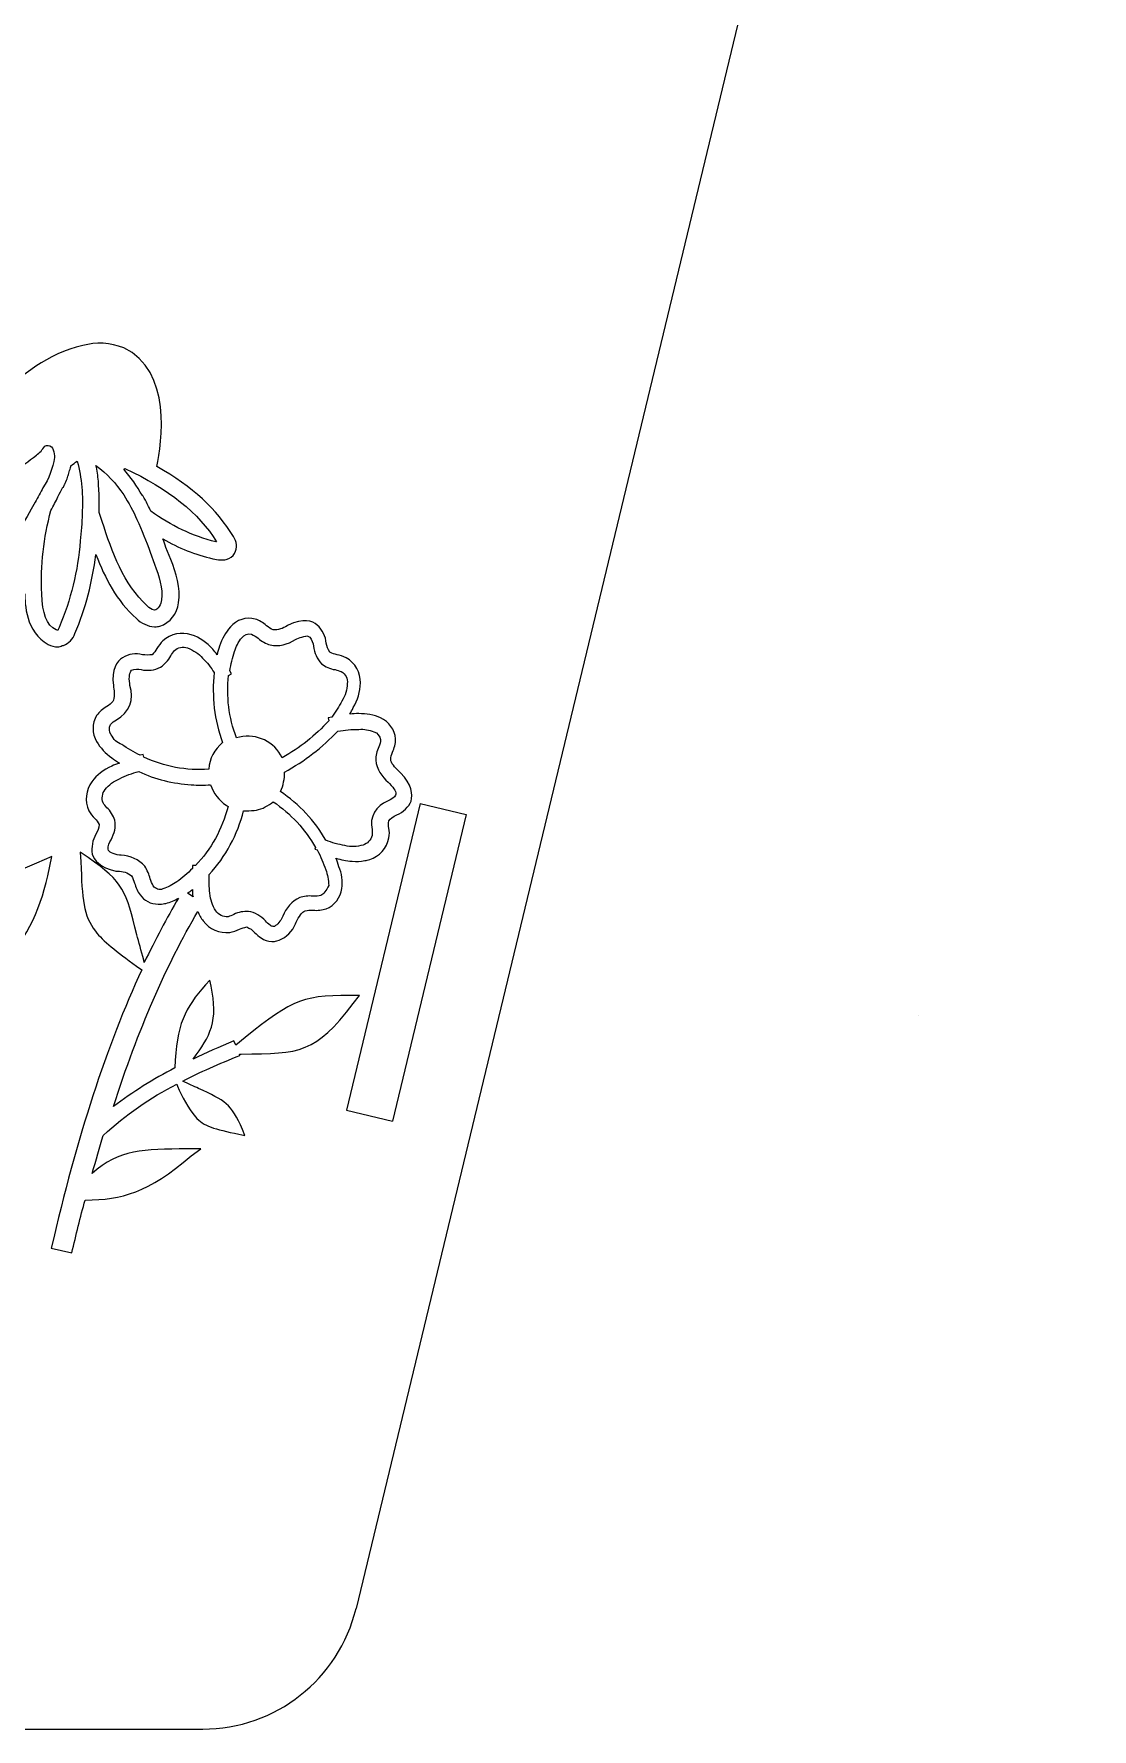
# Model space of a CAD drawing. Header units: centimetres. Extents: x 0 to 967, y -13 to 94.
# Drawn here: x 52.65 to 59.37, y 7.06 to 17.82 of the extents above; entities that cross this region are included whole.
import ezdxf

# ---------------------------------------------------------------- set-up
doc = ezdxf.new("R2010")
doc.units = ezdxf.units.CM
doc.header["$MEASUREMENT"] = 0
doc.layers.add('Picnic Basket-v2.1 v1_Picnic Basket-v2.1 v1_Picnic Basket-v1.3 v1_Picnic Basket-v1.2 v1_Picnic Basket-v1 v3_0', color=7, linetype='Continuous')

msp = doc.modelspace()

# ---------------------------------------------------------------- linework, layer by layer
at = {"layer": 'Picnic Basket-v2.1 v1_Picnic Basket-v2.1 v1_Picnic Basket-v1.3 v1_Picnic Basket-v1.2 v1_Picnic Basket-v1 v3_0'}
for p, q in [((59.366, 27.229), (54.696, 7.829)), ((53.221, 15.06), (53.229, 15.064)), ((52.835, 14.946), (52.839, 14.946)), ((53.344, 14.888), (53.34, 14.892)), ((53.084, 14.728), (53.065, 14.785)), ((53.374, 14.831), (53.371, 14.839)), ((53.39, 14.533), (53.416, 14.456)), ((53.52, 14.487), (53.489, 14.563)), ((53.81, 14.598), (53.806, 14.598)), ((53.416, 14.058), (53.42, 14.058)), ((54.265, 14.07), (54.258, 14.066)), ((52.831, 13.94), (52.839, 13.94)), ((54.311, 13.978), (54.319, 13.982)), ((53.906, 13.76), (53.894, 13.779)), ((53.156, 13.687), (53.156, 13.676)), ((53.26, 13.687), (53.26, 13.699)), ((53.887, 13.749), (53.906, 13.76)), ((54.541, 13.485), (54.518, 13.481)), ((54.518, 13.481), (54.522, 13.462)), ((53.956, 13.359), (53.937, 13.355)), ((53.344, 13.248), (53.325, 13.244)), ((53.348, 13.232), (53.344, 13.248)), ((54.977, 13.133), (54.969, 13.141)), ((54.9, 13.072), (54.908, 13.064)), ((53.872, 12.926), (53.883, 12.919)), ((55.102, 12.937), (54.634, 10.992)), ((55.102, 12.937), (55.394, 12.867)), ((53.982, 12.892), (53.998, 12.892)), ((55.394, 12.867), (54.926, 10.922)), ((52.766, 12.601), (52.667, 12.559)), ((52.739, 12.479), (52.766, 12.601)), ((52.946, 12.628), (52.95, 12.567)), ((52.996, 12.594), (52.946, 12.628)), ((53.206, 12.609), (53.195, 12.609)), ((54.438, 12.659), (54.434, 12.647)), ((54.434, 12.647), (54.449, 12.643)), ((53.172, 12.509), (53.183, 12.509)), ((53.657, 12.544), (53.657, 12.525)), ((53.676, 12.544), (53.657, 12.544)), ((53.481, 12.303), (53.489, 12.303)), ((53.661, 12.345), (53.627, 12.368)), ((54.231, 12.223), (54.227, 12.215)), ((54.311, 12.173), (54.315, 12.184)), ((54.193, 12.066), (54.208, 12.07)), ((53.351, 11.928), (53.348, 11.943)), ((53.302, 11.905), (53.336, 11.882)), ((53.768, 11.817), (53.741, 11.787)), ((53.776, 11.779), (53.768, 11.817)), ((54.717, 11.718), (54.656, 11.718)), ((54.678, 11.668), (54.717, 11.718)), ((58.265, 11.595), (58.265, 11.595)), ((53.933, 11.404), (53.921, 11.431)), ((53.959, 11.339), (53.956, 11.347)), ((53.956, 11.347), (53.967, 11.347)), ((53.558, 11.156), (53.562, 11.144)), ((54.634, 10.992), (54.926, 10.922)), ((53.99, 10.831), (53.975, 10.869)), ((53.952, 10.838), (53.99, 10.831)), ((53.711, 10.746), (53.623, 10.746)), ((53.65, 10.701), (53.711, 10.746)), ((52.762, 10.115), (52.892, 10.085)), ((30.309, 7.063), (53.723, 7.063))]:
    msp.add_line(p, q, dxfattribs=at)
msp.add_arc((53.723, 8.063), 1, 270, 346.4654, dxfattribs=at)
for points, degree in [([(52.961, 15.844), (52.736, 15.795), (52.567, 15.649), (52.445, 15.527)], 3), ([(53.221, 15.829), (53.137, 15.864), (53.045, 15.867), (52.961, 15.844)], 3), ([(53.432, 15.076), (53.462, 15.225), (53.531, 15.688), (53.221, 15.829)], 3), ([(52.667, 15.148), (52.69, 15.164), (52.705, 15.183), (52.72, 15.206)], 3), ([(52.72, 15.206), (52.728, 15.21), (52.736, 15.21), (52.743, 15.21)], 3), ([(52.743, 15.21), (52.774, 15.206), (52.782, 15.164), (52.782, 15.133)], 3), ([(52.357, 14.949), (52.468, 15.003), (52.571, 15.072), (52.667, 15.148)], 3), ([(52.782, 15.133), (52.77, 15.064), (52.747, 14.999), (52.709, 14.942)], 3), ([(52.881, 15.06), (52.885, 15.072), (52.885, 15.072), (52.885, 15.08)], 3), ([(52.885, 15.08), (52.9, 15.091), (52.912, 15.102), (52.927, 15.11)], 3), ([(52.927, 15.11), (52.954, 15.003), (52.965, 14.888), (52.957, 14.777)], 3), ([(53.045, 15.083), (53.114, 15.034), (53.172, 14.969), (53.221, 14.896)], 3), ([(53.061, 14.984), (53.057, 15.018), (53.053, 15.053), (53.045, 15.083)], 3), ([(53.229, 15.064), (53.508, 14.934), (53.699, 14.781), (53.81, 14.598)], 3), ([(53.917, 14.632), (53.814, 14.804), (53.657, 14.949), (53.432, 15.076)], 3), ([(52.839, 14.946), (52.843, 14.953), (52.847, 14.961), (52.847, 14.965)], 3), ([(52.847, 14.965), (52.847, 14.969), (52.858, 14.988), (52.862, 14.999)], 3), ([(52.862, 14.999), (52.866, 15.011), (52.87, 15.018), (52.87, 15.026)], 3), ([(52.87, 15.026), (52.873, 15.034), (52.877, 15.049), (52.881, 15.06)], 3), ([(53.061, 14.965), (53.061, 14.972), (53.061, 14.976), (53.061, 14.984)], 3), ([(53.065, 14.907), (53.065, 14.927), (53.061, 14.946), (53.061, 14.965)], 3), ([(53.34, 14.892), (53.305, 14.953), (53.267, 15.007), (53.221, 15.06)], 3), ([(52.659, 14.85), (52.533, 14.617), (52.326, 14.299), (52.043, 14.223)], 3), ([(52.709, 14.942), (52.694, 14.911), (52.678, 14.881), (52.659, 14.85)], 3), ([(52.759, 14.797), (52.774, 14.827), (52.793, 14.858), (52.804, 14.884)], 3), ([(52.804, 14.884), (52.816, 14.907), (52.827, 14.927), (52.835, 14.946)], 3), ([(53.065, 14.854), (53.065, 14.877), (53.065, 14.892), (53.065, 14.907)], 3), ([(53.065, 14.785), (53.065, 14.808), (53.065, 14.831), (53.065, 14.854)], 3), ([(53.221, 14.896), (53.252, 14.846), (53.283, 14.793), (53.305, 14.739)], 3), ([(53.371, 14.839), (53.363, 14.854), (53.355, 14.873), (53.344, 14.888)], 3), ([(52.701, 14.269), (52.694, 14.448), (52.713, 14.624), (52.759, 14.797)], 3), ([(52.957, 14.777), (52.957, 14.72), (52.95, 14.659), (52.946, 14.605)], 3), ([(53.393, 14.793), (53.386, 14.804), (53.382, 14.819), (53.374, 14.831)], 3), ([(53.806, 14.598), (53.657, 14.636), (53.52, 14.701), (53.393, 14.793)], 3), ([(53.371, 14.192), (53.218, 14.33), (53.149, 14.533), (53.084, 14.728)], 3), ([(53.305, 14.739), (53.336, 14.674), (53.363, 14.601), (53.39, 14.533)], 3), ([(53.925, 14.525), (53.944, 14.559), (53.94, 14.601), (53.917, 14.632)], 3), ([(52.946, 14.605), (52.931, 14.414), (52.885, 14.23), (52.812, 14.055)], 3), ([(53.489, 14.563), (53.481, 14.582), (53.478, 14.598), (53.47, 14.617)], 3), ([(53.47, 14.617), (53.569, 14.559), (53.676, 14.517), (53.787, 14.491)], 3), ([(53.872, 14.487), (53.894, 14.491), (53.914, 14.506), (53.925, 14.525)], 3), ([(52.912, 14.016), (52.98, 14.177), (53.022, 14.345), (53.045, 14.517)], 3), ([(53.045, 14.517), (53.103, 14.368), (53.175, 14.223), (53.302, 14.112)], 3), ([(53.416, 14.456), (53.447, 14.38), (53.47, 14.303), (53.462, 14.23)], 3), ([(53.569, 14.211), (53.585, 14.307), (53.554, 14.399), (53.52, 14.487)], 3), ([(53.787, 14.491), (53.803, 14.487), (53.818, 14.483), (53.833, 14.483)], 3), ([(53.833, 14.483), (53.845, 14.483), (53.86, 14.483), (53.872, 14.487)], 3), ([(52.594, 14.269), (52.594, 14.208), (52.598, 14.024), (52.743, 13.947)], 3), ([(52.793, 14.039), (52.732, 14.07), (52.705, 14.143), (52.701, 14.269)], 3), ([(53.462, 14.23), (53.458, 14.204), (53.439, 14.165), (53.416, 14.165)], 3), ([(53.451, 14.062), (53.516, 14.085), (53.562, 14.143), (53.569, 14.211)], 3), ([(53.302, 14.112), (53.332, 14.081), (53.374, 14.062), (53.416, 14.058)], 3), ([(53.416, 14.165), (53.397, 14.169), (53.382, 14.177), (53.371, 14.192)], 3), ([(54.055, 14.108), (53.998, 14.123), (53.937, 14.104), (53.898, 14.058)], 3), ([(54.128, 14.066), (54.105, 14.085), (54.082, 14.1), (54.055, 14.108)], 3), ([(54.449, 14.07), (54.418, 14.097), (54.361, 14.116), (54.265, 14.07)], 3), ([(52.804, 14.035), (52.801, 14.035), (52.797, 14.039), (52.793, 14.039)], 3), ([(52.812, 14.055), (52.808, 14.051), (52.808, 14.043), (52.804, 14.035)], 3), ([(52.839, 13.94), (52.873, 13.955), (52.9, 13.982), (52.912, 14.016)], 3), ([(53.42, 14.058), (53.432, 14.058), (53.439, 14.062), (53.451, 14.062)], 3), ([(53.65, 14.009), (53.589, 14.028), (53.52, 14.016), (53.47, 13.97)], 3), ([(53.787, 13.917), (53.749, 13.959), (53.703, 13.99), (53.65, 14.009)], 3), ([(53.898, 14.058), (53.868, 14.024), (53.845, 13.982), (53.829, 13.936)], 3), ([(53.925, 13.902), (53.933, 13.932), (53.948, 13.963), (53.971, 13.99)], 3), ([(53.971, 13.99), (53.986, 14.009), (54.009, 14.016), (54.032, 14.013)], 3), ([(54.032, 14.013), (54.047, 14.005), (54.063, 13.997), (54.074, 13.986)], 3), ([(54.17, 14.039), (54.155, 14.047), (54.139, 14.055), (54.128, 14.066)], 3), ([(54.258, 14.066), (54.231, 14.047), (54.2, 14.039), (54.17, 14.039)], 3), ([(54.319, 13.982), (54.334, 13.99), (54.346, 13.993), (54.365, 13.997)], 3), ([(54.365, 13.997), (54.373, 14.001), (54.38, 14.001), (54.384, 14.001)], 3), ([(54.384, 14.001), (54.392, 14.001), (54.395, 13.997), (54.403, 13.993)], 3), ([(54.403, 13.993), (54.415, 13.978), (54.422, 13.955), (54.426, 13.936)], 3), ([(54.506, 13.955), (54.503, 13.997), (54.483, 14.039), (54.449, 14.07)], 3), ([(52.743, 13.947), (52.762, 13.936), (52.782, 13.932), (52.804, 13.932)], 3), ([(52.804, 13.932), (52.812, 13.932), (52.824, 13.936), (52.831, 13.94)], 3), ([(53.34, 13.882), (53.298, 13.894), (53.252, 13.886), (53.214, 13.863)], 3), ([(53.401, 13.882), (53.382, 13.879), (53.359, 13.879), (53.34, 13.882)], 3), ([(53.432, 13.921), (53.424, 13.905), (53.416, 13.894), (53.401, 13.882)], 3), ([(53.47, 13.97), (53.455, 13.955), (53.443, 13.94), (53.432, 13.921)], 3), ([(53.52, 13.875), (53.527, 13.886), (53.535, 13.898), (53.543, 13.909)], 3), ([(53.543, 13.909), (53.566, 13.928), (53.596, 13.936), (53.627, 13.925)], 3), ([(53.627, 13.925), (53.665, 13.909), (53.696, 13.89), (53.722, 13.86)], 3), ([(53.814, 13.882), (53.806, 13.894), (53.795, 13.905), (53.787, 13.917)], 3), ([(53.829, 13.936), (53.822, 13.917), (53.818, 13.902), (53.814, 13.882)], 3), ([(53.894, 13.779), (53.902, 13.821), (53.91, 13.863), (53.925, 13.902)], 3), ([(54.074, 13.986), (54.097, 13.967), (54.124, 13.951), (54.151, 13.944)], 3), ([(54.151, 13.944), (54.204, 13.932), (54.262, 13.947), (54.311, 13.978)], 3), ([(54.426, 13.936), (54.43, 13.894), (54.449, 13.856), (54.476, 13.825)], 3), ([(54.529, 13.898), (54.518, 13.917), (54.51, 13.936), (54.506, 13.955)], 3), ([(54.575, 13.882), (54.56, 13.886), (54.545, 13.89), (54.529, 13.898)], 3), ([(54.633, 13.863), (54.613, 13.871), (54.594, 13.879), (54.575, 13.882)], 3), ([(53.214, 13.863), (53.179, 13.84), (53.141, 13.791), (53.156, 13.687)], 3), ([(53.26, 13.699), (53.252, 13.741), (53.26, 13.772), (53.271, 13.783)], 3), ([(53.271, 13.783), (53.29, 13.791), (53.313, 13.791), (53.332, 13.787)], 3), ([(53.332, 13.787), (53.374, 13.779), (53.416, 13.783), (53.455, 13.802)], 3), ([(53.455, 13.802), (53.481, 13.821), (53.504, 13.844), (53.52, 13.875)], 3), ([(53.722, 13.86), (53.749, 13.833), (53.776, 13.802), (53.795, 13.768)], 3), ([(54.476, 13.825), (54.503, 13.806), (54.529, 13.791), (54.564, 13.787)], 3), ([(54.564, 13.787), (54.575, 13.783), (54.591, 13.779), (54.602, 13.775)], 3), ([(54.602, 13.775), (54.629, 13.76), (54.644, 13.729), (54.64, 13.699)], 3), ([(54.724, 13.703), (54.724, 13.768), (54.69, 13.829), (54.633, 13.863)], 3), ([(53.156, 13.676), (53.164, 13.645), (53.164, 13.611), (53.153, 13.584)], 3), ([(53.175, 13.469), (53.256, 13.511), (53.29, 13.603), (53.26, 13.687)], 3), ([(53.795, 13.768), (53.78, 13.619), (53.795, 13.466), (53.849, 13.324)], 3), ([(53.937, 13.355), (53.887, 13.485), (53.872, 13.619), (53.887, 13.749)], 3), ([(54.64, 13.699), (54.64, 13.661), (54.629, 13.622), (54.606, 13.588)], 3), ([(54.678, 13.546), (54.705, 13.592), (54.721, 13.649), (54.724, 13.703)], 3), ([(53.153, 13.584), (53.141, 13.573), (53.13, 13.561), (53.114, 13.554)], 3), ([(54.606, 13.588), (54.587, 13.554), (54.564, 13.519), (54.541, 13.485)], 3), ([(53.049, 13.496), (53.019, 13.446), (53.019, 13.381), (53.049, 13.332)], 3), ([(53.114, 13.554), (53.087, 13.538), (53.068, 13.519), (53.049, 13.496)], 3), ([(53.137, 13.439), (53.149, 13.45), (53.16, 13.462), (53.175, 13.469)], 3), ([(54.522, 13.462), (54.438, 13.37), (54.338, 13.29), (54.227, 13.228)], 3), ([(54.656, 13.504), (54.663, 13.519), (54.671, 13.531), (54.678, 13.546)], 3), ([(54.713, 13.508), (54.694, 13.508), (54.675, 13.508), (54.656, 13.504)], 3), ([(54.851, 13.481), (54.809, 13.5), (54.759, 13.508), (54.713, 13.508)], 3), ([(54.946, 13.347), (54.942, 13.404), (54.904, 13.458), (54.851, 13.481)], 3), ([(53.141, 13.374), (53.13, 13.393), (53.126, 13.416), (53.137, 13.439)], 3), ([(53.21, 13.313), (53.179, 13.32), (53.156, 13.347), (53.141, 13.374)], 3), ([(54.227, 13.228), (54.177, 13.328), (54.067, 13.385), (53.956, 13.359)], 3), ([(54.242, 13.137), (54.369, 13.206), (54.483, 13.294), (54.579, 13.397)], 3), ([(54.579, 13.397), (54.625, 13.404), (54.667, 13.408), (54.713, 13.408)], 3), ([(54.713, 13.408), (54.747, 13.412), (54.778, 13.404), (54.809, 13.393)], 3), ([(54.809, 13.393), (54.831, 13.385), (54.847, 13.366), (54.851, 13.343)], 3), ([(54.851, 13.343), (54.851, 13.328), (54.847, 13.313), (54.839, 13.297)], 3), ([(54.927, 13.263), (54.939, 13.29), (54.946, 13.316), (54.946, 13.347)], 3), ([(53.049, 13.332), (53.072, 13.29), (53.107, 13.255), (53.145, 13.228)], 3), ([(53.325, 13.244), (53.286, 13.263), (53.244, 13.286), (53.21, 13.313)], 3), ([(53.849, 13.324), (53.799, 13.282), (53.764, 13.221), (53.761, 13.156)], 3), ([(54.839, 13.297), (54.828, 13.271), (54.82, 13.24), (54.82, 13.213)], 3), ([(54.916, 13.217), (54.916, 13.232), (54.919, 13.248), (54.927, 13.263)], 3), ([(53.145, 13.175), (53.095, 13.152), (53.049, 13.118), (53.019, 13.076)], 3), ([(53.145, 13.228), (53.16, 13.217), (53.179, 13.206), (53.195, 13.194)], 3), ([(53.195, 13.194), (53.179, 13.186), (53.16, 13.183), (53.145, 13.175)], 3), ([(53.195, 13.095), (53.233, 13.114), (53.275, 13.129), (53.317, 13.141)], 3), ([(53.317, 13.141), (53.42, 13.091), (53.535, 13.064), (53.65, 13.056)], 3), ([(53.761, 13.156), (53.619, 13.144), (53.478, 13.171), (53.348, 13.232)], 3), ([(54.216, 13.014), (54.235, 13.053), (54.242, 13.095), (54.242, 13.137)], 3), ([(54.82, 13.213), (54.828, 13.156), (54.858, 13.106), (54.9, 13.072)], 3), ([(54.969, 13.141), (54.942, 13.167), (54.916, 13.194), (54.916, 13.217)], 3), ([(55.046, 12.953), (55.053, 12.995), (55.053, 13.056), (54.977, 13.133)], 3), ([(53.019, 13.076), (52.98, 13.022), (52.973, 12.953), (53, 12.892)], 3), ([(53.091, 12.942), (53.08, 12.968), (53.084, 13.003), (53.103, 13.026)], 3), ([(53.103, 13.026), (53.126, 13.056), (53.16, 13.079), (53.195, 13.095)], 3), ([(53.65, 13.056), (53.692, 13.053), (53.73, 13.053), (53.772, 13.056)], 3), ([(53.772, 13.056), (53.791, 13.003), (53.826, 12.957), (53.872, 12.926)], 3), ([(54.908, 13.064), (54.939, 13.033), (54.954, 13.007), (54.946, 12.991)], 3), ([(53.114, 12.911), (53.107, 12.923), (53.095, 12.93), (53.091, 12.942)], 3), ([(53.164, 12.831), (53.156, 12.861), (53.137, 12.892), (53.114, 12.911)], 3), ([(53.883, 12.919), (53.845, 12.773), (53.776, 12.647), (53.676, 12.544)], 3), ([(54.063, 12.896), (54.101, 12.903), (54.139, 12.923), (54.17, 12.949)], 3), ([(54.17, 12.949), (54.281, 12.873), (54.373, 12.773), (54.438, 12.659)], 3), ([(54.503, 12.705), (54.434, 12.827), (54.334, 12.934), (54.216, 13.014)], 3), ([(54.896, 12.953), (54.824, 12.926), (54.778, 12.85), (54.797, 12.773)], 3), ([(54.946, 12.991), (54.942, 12.976), (54.919, 12.965), (54.896, 12.953)], 3), ([(54.954, 12.865), (54.996, 12.884), (55.027, 12.915), (55.046, 12.953)], 3), ([(53, 12.892), (53.011, 12.873), (53.022, 12.858), (53.038, 12.842)], 3), ([(53.038, 12.842), (53.049, 12.831), (53.057, 12.819), (53.065, 12.804)], 3), ([(53.065, 12.804), (53.065, 12.781), (53.057, 12.762), (53.045, 12.743)], 3), ([(53.141, 12.708), (53.164, 12.747), (53.172, 12.789), (53.164, 12.831)], 3), ([(53.764, 12.487), (53.868, 12.601), (53.944, 12.739), (53.982, 12.892)], 3), ([(53.998, 12.892), (54.021, 12.892), (54.044, 12.892), (54.063, 12.896)], 3), ([(54.904, 12.781), (54.9, 12.796), (54.9, 12.812), (54.904, 12.827)], 3), ([(54.904, 12.827), (54.912, 12.842), (54.931, 12.854), (54.954, 12.865)], 3), ([(53.045, 12.743), (53.022, 12.705), (53.015, 12.659), (53.022, 12.617)], 3), ([(53.122, 12.647), (53.122, 12.67), (53.13, 12.689), (53.141, 12.708)], 3), ([(54.625, 12.67), (54.583, 12.678), (54.545, 12.689), (54.503, 12.705)], 3), ([(54.797, 12.735), (54.789, 12.705), (54.766, 12.682), (54.74, 12.674)], 3), ([(54.782, 12.582), (54.843, 12.601), (54.893, 12.655), (54.904, 12.72)], 3), ([(54.797, 12.773), (54.797, 12.762), (54.797, 12.747), (54.797, 12.735)], 3), ([(54.904, 12.72), (54.908, 12.739), (54.908, 12.762), (54.904, 12.781)], 3), ([(53.305, 12.104), (53.237, 12.376), (53.221, 12.441), (52.996, 12.594)], 3), ([(53.022, 12.617), (53.034, 12.578), (53.068, 12.529), (53.172, 12.509)], 3), ([(53.195, 12.609), (53.153, 12.617), (53.126, 12.628), (53.122, 12.647)], 3), ([(53.355, 12.54), (53.317, 12.582), (53.263, 12.605), (53.206, 12.609)], 3), ([(54.449, 12.643), (54.472, 12.601), (54.487, 12.559), (54.503, 12.517)], 3), ([(54.587, 12.536), (54.579, 12.555), (54.575, 12.575), (54.568, 12.59)], 3), ([(54.568, 12.59), (54.583, 12.586), (54.602, 12.582), (54.617, 12.578)], 3), ([(54.74, 12.674), (54.701, 12.662), (54.663, 12.662), (54.625, 12.67)], 3), ([(52.667, 12.559), (52.346, 12.429), (52.105, 12.272), (51.929, 11.947)], 3), ([(52.95, 12.567), (52.957, 12.33), (52.965, 12.226), (53.042, 12.127)], 3), ([(53.183, 12.509), (53.214, 12.509), (53.248, 12.498), (53.271, 12.479)], 3), ([(53.39, 12.46), (53.382, 12.487), (53.371, 12.513), (53.355, 12.54)], 3), ([(53.657, 12.525), (53.627, 12.494), (53.592, 12.464), (53.558, 12.441)], 3), ([(53.768, 12.368), (53.764, 12.406), (53.761, 12.448), (53.764, 12.487)], 3), ([(54.503, 12.517), (54.514, 12.487), (54.522, 12.452), (54.522, 12.418)], 3), ([(54.606, 12.399), (54.61, 12.444), (54.606, 12.494), (54.587, 12.536)], 3), ([(54.617, 12.578), (54.633, 12.575), (54.652, 12.571), (54.671, 12.571)], 3), ([(54.671, 12.571), (54.698, 12.567), (54.724, 12.571), (54.751, 12.575)], 3), ([(54.751, 12.575), (54.763, 12.578), (54.77, 12.578), (54.782, 12.582)], 3), ([(51.837, 11.427), (52.342, 11.745), (52.636, 12.005), (52.739, 12.479)], 3), ([(53.271, 12.479), (53.279, 12.464), (53.286, 12.448), (53.29, 12.433)], 3), ([(53.29, 12.433), (53.298, 12.406), (53.309, 12.379), (53.325, 12.357)], 3), ([(53.409, 12.414), (53.401, 12.429), (53.393, 12.444), (53.39, 12.46)], 3), ([(53.47, 12.395), (53.447, 12.387), (53.424, 12.395), (53.409, 12.414)], 3), ([(53.558, 12.441), (53.531, 12.422), (53.501, 12.406), (53.47, 12.395)], 3), ([(53.627, 12.368), (53.638, 12.376), (53.646, 12.383), (53.657, 12.391)], 3), ([(53.657, 12.391), (53.657, 12.376), (53.657, 12.36), (53.661, 12.345)], 3), ([(54.522, 12.418), (54.506, 12.383), (54.491, 12.364), (54.472, 12.353)], 3), ([(54.506, 12.269), (54.56, 12.291), (54.598, 12.341), (54.606, 12.399)], 3), ([(53.325, 12.357), (53.351, 12.322), (53.393, 12.299), (53.439, 12.299)], 3), ([(53.569, 12.337), (53.493, 12.211), (53.424, 12.073), (53.351, 11.928)], 3), ([(53.439, 12.299), (53.455, 12.299), (53.47, 12.299), (53.481, 12.303)], 3), ([(53.489, 12.303), (53.516, 12.311), (53.546, 12.322), (53.569, 12.337)], 3), ([(53.806, 12.257), (53.784, 12.291), (53.772, 12.326), (53.768, 12.368)], 3), ([(54.338, 12.341), (54.288, 12.318), (54.25, 12.272), (54.231, 12.223)], 3), ([(54.422, 12.349), (54.392, 12.353), (54.365, 12.349), (54.338, 12.341)], 3), ([(54.472, 12.353), (54.457, 12.349), (54.441, 12.349), (54.422, 12.349)], 3), ([(54.422, 12.261), (54.453, 12.257), (54.48, 12.261), (54.506, 12.269)], 3), ([(53.156, 11.014), (53.313, 11.504), (53.493, 11.913), (53.692, 12.253)], 3), ([(53.692, 12.253), (53.699, 12.23), (53.711, 12.211), (53.726, 12.192)], 3), ([(53.726, 12.192), (53.764, 12.139), (53.829, 12.112), (53.894, 12.119)], 3), ([(53.883, 12.219), (53.852, 12.215), (53.822, 12.23), (53.806, 12.257)], 3), ([(53.921, 12.234), (53.91, 12.226), (53.894, 12.223), (53.883, 12.219)], 3), ([(54.013, 12.253), (53.982, 12.253), (53.948, 12.249), (53.921, 12.234)], 3), ([(54.12, 12.192), (54.093, 12.223), (54.055, 12.246), (54.013, 12.253)], 3), ([(54.151, 12.165), (54.139, 12.173), (54.128, 12.181), (54.12, 12.192)], 3), ([(54.17, 12.158), (54.162, 12.158), (54.155, 12.161), (54.151, 12.165)], 3), ([(54.177, 12.158), (54.174, 12.158), (54.17, 12.158)], 2), ([(54.227, 12.215), (54.216, 12.192), (54.2, 12.169), (54.177, 12.158)], 3), ([(54.208, 12.07), (54.254, 12.089), (54.292, 12.127), (54.311, 12.173)], 3), ([(54.315, 12.184), (54.334, 12.219), (54.35, 12.249), (54.373, 12.257)], 3), ([(54.373, 12.257), (54.388, 12.261), (54.403, 12.261), (54.422, 12.261)], 3), ([(53.042, 12.127), (53.091, 12.062), (53.172, 12.001), (53.302, 11.905)], 3), ([(53.348, 11.943), (53.332, 12.005), (53.317, 12.058), (53.305, 12.104)], 3), ([(53.894, 12.119), (53.914, 12.123), (53.937, 12.131), (53.956, 12.139)], 3), ([(53.956, 12.139), (53.971, 12.146), (53.986, 12.15), (54.002, 12.154)], 3), ([(54.002, 12.154), (54.021, 12.146), (54.04, 12.135), (54.051, 12.119)], 3), ([(54.051, 12.119), (54.067, 12.108), (54.078, 12.093), (54.093, 12.085)], 3), ([(54.093, 12.085), (54.112, 12.07), (54.135, 12.062), (54.162, 12.062)], 3), ([(54.162, 12.062), (54.174, 12.062), (54.181, 12.062), (54.193, 12.066)], 3), ([(53.336, 11.882), (53.114, 11.404), (52.923, 10.819), (52.762, 10.115)], 3), ([(53.741, 11.787), (53.611, 11.641), (53.554, 11.534), (53.546, 11.259)], 3), ([(53.661, 11.316), (53.772, 11.458), (53.822, 11.561), (53.776, 11.779)], 3), ([(54.656, 11.718), (54.338, 11.725), (54.265, 11.676), (53.933, 11.404)], 3), ([(53.967, 11.347), (54.346, 11.351), (54.434, 11.351), (54.678, 11.668)], 3), ([(53.921, 11.431), (53.829, 11.393), (53.741, 11.354), (53.661, 11.316)], 3), ([(53.596, 11.175), (53.703, 11.232), (53.826, 11.286), (53.959, 11.339)], 3), ([(53.546, 11.259), (53.409, 11.19), (53.279, 11.106), (53.156, 11.014)], 3), ([(53.091, 10.831), (53.233, 10.961), (53.39, 11.071), (53.558, 11.156)], 3), ([(53.562, 11.144), (53.592, 11.075), (53.631, 11.006), (53.676, 10.949)], 3), ([(53.696, 11.129), (53.665, 11.144), (53.634, 11.156), (53.596, 11.175)], 3), ([(53.975, 10.869), (53.902, 11.033), (53.864, 11.052), (53.696, 11.129)], 3), ([(53.676, 10.949), (53.73, 10.888), (53.795, 10.873), (53.952, 10.838)], 3), ([(53.022, 10.59), (53.045, 10.674), (53.068, 10.754), (53.091, 10.831)], 3), ([(52.977, 10.421), (53.214, 10.421), (53.371, 10.467), (53.65, 10.701)], 3), ([(53.623, 10.746), (53.351, 10.743), (53.187, 10.743), (53.022, 10.59)], 3), ([(52.892, 10.085), (52.919, 10.2), (52.946, 10.314), (52.977, 10.421)], 3)]:
    msp.add_open_spline(points, degree=degree, dxfattribs=at)

doc.saveas('drawing.dxf')
